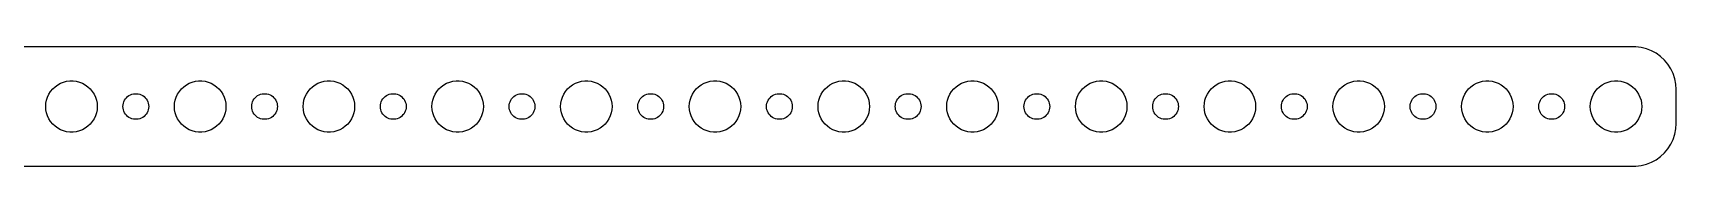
# Model space of a CAD drawing. Header units: metres. Extents: x -187 to 187, y 17 to 31.
# Drawn here: x -4.5 to 187, y 17 to 31 of the extents above; entities that cross this region are included whole.
import ezdxf

# ---------------------------------------------------------------- set-up
doc = ezdxf.new("R2010")
doc.units = ezdxf.units.M

msp = doc.modelspace()

# ---------------------------------------------------------------- linework, layer by layer
for p, q in [((182.314, 30.9901), (-182.314, 30.9901)), ((182.937, 30.9114), (182.314, 30.9901)), ((183.545, 30.7553), (182.937, 30.9114)), ((184.129, 30.5241), (183.545, 30.7553)), ((184.679, 30.2216), (184.129, 30.5241)), ((185.187, 29.8526), (184.679, 30.2216)), ((185.645, 29.4227), (185.187, 29.8526)), ((186.045, 28.9389), (185.645, 29.4227)), ((186.382, 28.4088), (186.045, 28.9389)), ((-1.27733, 26.7145), (-0.92705, 26.8532)), ((-0.92705, 26.8532), (-0.56213, 26.9469)), ((-0.56213, 26.9469), (-0.18837, 26.9941)), ((-0.18837, 26.9941), (0.18837, 26.9941)), ((0.18837, 26.9941), (0.56213, 26.9469)), ((0.56213, 26.9469), (0.92705, 26.8532)), ((0.92705, 26.8532), (1.27733, 26.7145)), ((13.7227, 26.7145), (14.0729, 26.8532)), ((14.0729, 26.8532), (14.4379, 26.9469)), ((14.4379, 26.9469), (14.8116, 26.9941)), ((14.8116, 26.9941), (15.1884, 26.9941)), ((15.1884, 26.9941), (15.5621, 26.9469)), ((15.5621, 26.9469), (15.927, 26.8532)), ((15.927, 26.8532), (16.2773, 26.7145)), ((28.7227, 26.7145), (29.0729, 26.8532)), ((29.0729, 26.8532), (29.4379, 26.9469)), ((29.4379, 26.9469), (29.8116, 26.9941)), ((29.8116, 26.9941), (30.1884, 26.9941)), ((30.1884, 26.9941), (30.5621, 26.9469)), ((30.5621, 26.9469), (30.927, 26.8532)), ((30.927, 26.8532), (31.2773, 26.7145)), ((43.7227, 26.7145), (44.0729, 26.8532)), ((44.0729, 26.8532), (44.4379, 26.9469)), ((44.4379, 26.9469), (44.8116, 26.9941)), ((44.8116, 26.9941), (45.1884, 26.9941)), ((45.1884, 26.9941), (45.5621, 26.9469)), ((45.5621, 26.9469), (45.927, 26.8532)), ((45.927, 26.8532), (46.2773, 26.7145)), ((58.7227, 26.7145), (59.0729, 26.8532)), ((59.0729, 26.8532), (59.4379, 26.9469)), ((59.4379, 26.9469), (59.8116, 26.9941)), ((59.8116, 26.9941), (60.1884, 26.9941)), ((60.1884, 26.9941), (60.5621, 26.9469)), ((60.5621, 26.9469), (60.927, 26.8532)), ((60.927, 26.8532), (61.2773, 26.7145)), ((73.7227, 26.7145), (74.073, 26.8532)), ((74.073, 26.8532), (74.4379, 26.9469)), ((74.4379, 26.9469), (74.8116, 26.9941)), ((74.8116, 26.9941), (75.1884, 26.9941)), ((75.1884, 26.9941), (75.5621, 26.9469)), ((75.5621, 26.9469), (75.927, 26.8532)), ((75.927, 26.8532), (76.2773, 26.7145)), ((88.7227, 26.7145), (89.073, 26.8532)), ((89.073, 26.8532), (89.4379, 26.9469)), ((89.4379, 26.9469), (89.8116, 26.9941)), ((89.8116, 26.9941), (90.1884, 26.9941)), ((90.1884, 26.9941), (90.5621, 26.9469)), ((90.5621, 26.9469), (90.927, 26.8532)), ((90.927, 26.8532), (91.2773, 26.7145)), ((103.723, 26.7145), (104.073, 26.8532)), ((104.073, 26.8532), (104.438, 26.9469)), ((104.438, 26.9469), (104.812, 26.9941)), ((104.812, 26.9941), (105.188, 26.9941)), ((105.188, 26.9941), (105.562, 26.9469)), ((105.562, 26.9469), (105.927, 26.8532)), ((105.927, 26.8532), (106.277, 26.7145)), ((118.723, 26.7145), (119.073, 26.8532)), ((119.073, 26.8532), (119.438, 26.9469)), ((119.438, 26.9469), (119.812, 26.9941)), ((119.812, 26.9941), (120.188, 26.9941)), ((120.188, 26.9941), (120.562, 26.9469)), ((120.562, 26.9469), (120.927, 26.8532)), ((120.927, 26.8532), (121.277, 26.7145)), ((133.723, 26.7145), (134.073, 26.8532)), ((134.073, 26.8532), (134.438, 26.9469)), ((134.438, 26.9469), (134.812, 26.9941)), ((134.812, 26.9941), (135.188, 26.9941)), ((135.188, 26.9941), (135.562, 26.9469)), ((135.562, 26.9469), (135.927, 26.8532)), ((135.927, 26.8532), (136.277, 26.7145)), ((148.723, 26.7145), (149.073, 26.8532)), ((149.073, 26.8532), (149.438, 26.9469)), ((149.438, 26.9469), (149.812, 26.9941)), ((149.812, 26.9941), (150.188, 26.9941)), ((150.188, 26.9941), (150.562, 26.9469)), ((150.562, 26.9469), (150.927, 26.8532)), ((150.927, 26.8532), (151.277, 26.7145)), ((163.723, 26.7145), (164.073, 26.8532)), ((164.073, 26.8532), (164.438, 26.9469)), ((164.438, 26.9469), (164.812, 26.9941)), ((164.812, 26.9941), (165.188, 26.9941)), ((165.188, 26.9941), (165.562, 26.9469)), ((165.562, 26.9469), (165.927, 26.8532)), ((165.927, 26.8532), (166.277, 26.7145)), ((178.723, 26.7145), (179.073, 26.8532)), ((179.073, 26.8532), (179.438, 26.9469)), ((179.438, 26.9469), (179.812, 26.9941)), ((179.812, 26.9941), (180.188, 26.9941)), ((180.188, 26.9941), (180.562, 26.9469)), ((180.562, 26.9469), (180.927, 26.8532)), ((180.927, 26.8532), (181.277, 26.7145)), ((186.649, 27.8406), (186.382, 28.4088)), ((186.843, 27.2434), (186.649, 27.8406)), ((186.961, 26.6267), (186.843, 27.2434)), ((-2.90575, 24.7461), (-2.78932, 25.1044)), ((-2.78932, 25.1044), (-2.62891, 25.4453)), ((-2.62891, 25.4453), (-2.42705, 25.7634)), ((-2.42705, 25.7634), (-2.1869, 26.0536)), ((-2.1869, 26.0536), (-1.91226, 26.3115)), ((-1.91226, 26.3115), (-1.60747, 26.533)), ((-1.60747, 26.533), (-1.27733, 26.7145)), ((1.27733, 26.7145), (1.60747, 26.533)), ((1.60747, 26.533), (1.91226, 26.3115)), ((1.91226, 26.3115), (2.1869, 26.0536)), ((2.1869, 26.0536), (2.42705, 25.7634)), ((2.42705, 25.7634), (2.62891, 25.4453)), ((2.62891, 25.4453), (2.78932, 25.1044)), ((2.78932, 25.1044), (2.90575, 24.7461)), ((6.28647, 24.8817), (6.40654, 25.0268)), ((6.40654, 25.0268), (6.54385, 25.1558)), ((6.54385, 25.1558), (6.69626, 25.2665)), ((6.69626, 25.2665), (6.86133, 25.3572)), ((6.86133, 25.3572), (7.03647, 25.4266)), ((7.03647, 25.4266), (7.21892, 25.4734)), ((7.21892, 25.4734), (7.40581, 25.497)), ((7.40581, 25.497), (7.59418, 25.497)), ((7.59418, 25.497), (7.78107, 25.4734)), ((7.78107, 25.4734), (7.96352, 25.4266)), ((7.96352, 25.4266), (8.13866, 25.3572)), ((8.13866, 25.3572), (8.30373, 25.2665)), ((8.30373, 25.2665), (8.45613, 25.1558)), ((8.45613, 25.1558), (8.59344, 25.0268)), ((8.59344, 25.0268), (8.71352, 24.8817)), ((12.0942, 24.7461), (12.2107, 25.1044)), ((12.2107, 25.1044), (12.3711, 25.4453)), ((12.3711, 25.4453), (12.5729, 25.7634)), ((12.5729, 25.7634), (12.8131, 26.0536)), ((12.8131, 26.0536), (13.0877, 26.3115)), ((13.0877, 26.3115), (13.3925, 26.533)), ((13.3925, 26.533), (13.7227, 26.7145)), ((16.2773, 26.7145), (16.6075, 26.533)), ((16.6075, 26.533), (16.9123, 26.3115)), ((16.9123, 26.3115), (17.1869, 26.0536)), ((17.1869, 26.0536), (17.427, 25.7634)), ((17.427, 25.7634), (17.6289, 25.4453)), ((17.6289, 25.4453), (17.7893, 25.1044)), ((17.7893, 25.1044), (17.9057, 24.7461)), ((21.2865, 24.8817), (21.4065, 25.0268)), ((21.4065, 25.0268), (21.5439, 25.1558)), ((21.5439, 25.1558), (21.6963, 25.2665)), ((21.6963, 25.2665), (21.8613, 25.3572)), ((21.8613, 25.3572), (22.0365, 25.4266)), ((22.0365, 25.4266), (22.2189, 25.4734)), ((22.2189, 25.4734), (22.4058, 25.497)), ((22.4058, 25.497), (22.5942, 25.497)), ((22.5942, 25.497), (22.7811, 25.4734)), ((22.7811, 25.4734), (22.9635, 25.4266)), ((22.9635, 25.4266), (23.1387, 25.3572)), ((23.1387, 25.3572), (23.3037, 25.2665)), ((23.3037, 25.2665), (23.4561, 25.1558)), ((23.4561, 25.1558), (23.5934, 25.0268)), ((23.5934, 25.0268), (23.7135, 24.8817)), ((27.0942, 24.7461), (27.2107, 25.1044)), ((27.2107, 25.1044), (27.3711, 25.4453)), ((27.3711, 25.4453), (27.5729, 25.7634)), ((27.5729, 25.7634), (27.8131, 26.0536)), ((27.8131, 26.0536), (28.0877, 26.3115)), ((28.0877, 26.3115), (28.3925, 26.533)), ((28.3925, 26.533), (28.7227, 26.7145)), ((31.2773, 26.7145), (31.6075, 26.533)), ((31.6075, 26.533), (31.9123, 26.3115)), ((31.9123, 26.3115), (32.1869, 26.0536)), ((32.1869, 26.0536), (32.427, 25.7634)), ((32.427, 25.7634), (32.6289, 25.4453)), ((32.6289, 25.4453), (32.7893, 25.1044)), ((32.7893, 25.1044), (32.9057, 24.7461)), ((36.2865, 24.8817), (36.4065, 25.0268)), ((36.4065, 25.0268), (36.5439, 25.1558)), ((36.5439, 25.1558), (36.6963, 25.2665)), ((36.6963, 25.2665), (36.8613, 25.3572)), ((36.8613, 25.3572), (37.0365, 25.4266)), ((37.0365, 25.4266), (37.2189, 25.4734)), ((37.2189, 25.4734), (37.4058, 25.497)), ((37.4058, 25.497), (37.5942, 25.497)), ((37.5942, 25.497), (37.7811, 25.4734)), ((37.7811, 25.4734), (37.9635, 25.4266)), ((37.9635, 25.4266), (38.1387, 25.3572)), ((38.1387, 25.3572), (38.3037, 25.2665)), ((38.3037, 25.2665), (38.4561, 25.1558)), ((38.4561, 25.1558), (38.5934, 25.0268)), ((38.5934, 25.0268), (38.7135, 24.8817)), ((42.0942, 24.7461), (42.2107, 25.1044)), ((42.2107, 25.1044), (42.3711, 25.4453)), ((42.3711, 25.4453), (42.5729, 25.7634)), ((42.5729, 25.7634), (42.8131, 26.0536)), ((42.8131, 26.0536), (43.0877, 26.3115)), ((43.0877, 26.3115), (43.3925, 26.533)), ((43.3925, 26.533), (43.7227, 26.7145)), ((46.2773, 26.7145), (46.6075, 26.533)), ((46.6075, 26.533), (46.9123, 26.3115)), ((46.9123, 26.3115), (47.1869, 26.0536)), ((47.1869, 26.0536), (47.427, 25.7634)), ((47.427, 25.7634), (47.6289, 25.4453)), ((47.6289, 25.4453), (47.7893, 25.1044)), ((47.7893, 25.1044), (47.9057, 24.7461)), ((51.2865, 24.8817), (51.4065, 25.0268)), ((51.4065, 25.0268), (51.5439, 25.1558)), ((51.5439, 25.1558), (51.6963, 25.2665)), ((51.6963, 25.2665), (51.8613, 25.3572)), ((51.8613, 25.3572), (52.0365, 25.4266)), ((52.0365, 25.4266), (52.2189, 25.4734)), ((52.2189, 25.4734), (52.4058, 25.497)), ((52.4058, 25.497), (52.5942, 25.497)), ((52.5942, 25.497), (52.7811, 25.4734)), ((52.7811, 25.4734), (52.9635, 25.4266)), ((52.9635, 25.4266), (53.1387, 25.3572)), ((53.1387, 25.3572), (53.3037, 25.2665)), ((53.3037, 25.2665), (53.4561, 25.1558)), ((53.4561, 25.1558), (53.5934, 25.0268)), ((53.5934, 25.0268), (53.7135, 24.8817)), ((57.0942, 24.7461), (57.2107, 25.1044)), ((57.2107, 25.1044), (57.3711, 25.4453)), ((57.3711, 25.4453), (57.5729, 25.7634)), ((57.5729, 25.7634), (57.8131, 26.0536)), ((57.8131, 26.0536), (58.0877, 26.3115)), ((58.0877, 26.3115), (58.3925, 26.533)), ((58.3925, 26.533), (58.7227, 26.7145)), ((61.2773, 26.7145), (61.6075, 26.533)), ((61.6075, 26.533), (61.9123, 26.3115)), ((61.9123, 26.3115), (62.1869, 26.0536)), ((62.1869, 26.0536), (62.427, 25.7634)), ((62.427, 25.7634), (62.6289, 25.4453)), ((62.6289, 25.4453), (62.7893, 25.1044)), ((62.7893, 25.1044), (62.9057, 24.7461)), ((66.2865, 24.8817), (66.4065, 25.0268)), ((66.4065, 25.0268), (66.5439, 25.1558)), ((66.5439, 25.1558), (66.6963, 25.2665)), ((66.6963, 25.2665), (66.8613, 25.3572)), ((66.8613, 25.3572), (67.0365, 25.4266)), ((67.0365, 25.4266), (67.2189, 25.4734)), ((67.2189, 25.4734), (67.4058, 25.497)), ((67.4058, 25.497), (67.5942, 25.497)), ((67.5942, 25.497), (67.7811, 25.4734)), ((67.7811, 25.4734), (67.9635, 25.4266)), ((67.9635, 25.4266), (68.1387, 25.3572)), ((68.1387, 25.3572), (68.3037, 25.2665)), ((68.3037, 25.2665), (68.4561, 25.1558)), ((68.4561, 25.1558), (68.5934, 25.0268)), ((68.5934, 25.0268), (68.7135, 24.8817)), ((72.0943, 24.7461), (72.2107, 25.1044)), ((72.2107, 25.1044), (72.3711, 25.4453)), ((72.3711, 25.4453), (72.573, 25.7634)), ((72.573, 25.7634), (72.8131, 26.0536)), ((72.8131, 26.0536), (73.0877, 26.3115)), ((73.0877, 26.3115), (73.3925, 26.533)), ((73.3925, 26.533), (73.7227, 26.7145)), ((76.2773, 26.7145), (76.6075, 26.533)), ((76.6075, 26.533), (76.9123, 26.3115)), ((76.9123, 26.3115), (77.1869, 26.0536)), ((77.1869, 26.0536), (77.427, 25.7634)), ((77.427, 25.7634), (77.6289, 25.4453)), ((77.6289, 25.4453), (77.7893, 25.1044)), ((77.7893, 25.1044), (77.9057, 24.7461)), ((81.2865, 24.8817), (81.4065, 25.0268)), ((81.4065, 25.0268), (81.5439, 25.1558)), ((81.5439, 25.1558), (81.6963, 25.2665)), ((81.6963, 25.2665), (81.8613, 25.3572)), ((81.8613, 25.3572), (82.0365, 25.4266)), ((82.0365, 25.4266), (82.2189, 25.4734)), ((82.2189, 25.4734), (82.4058, 25.497)), ((82.4058, 25.497), (82.5942, 25.497)), ((82.5942, 25.497), (82.7811, 25.4734)), ((82.7811, 25.4734), (82.9635, 25.4266)), ((82.9635, 25.4266), (83.1387, 25.3572)), ((83.1387, 25.3572), (83.3037, 25.2665)), ((83.3037, 25.2665), (83.4561, 25.1558)), ((83.4561, 25.1558), (83.5934, 25.0268)), ((83.5934, 25.0268), (83.7135, 24.8817)), ((87.0943, 24.7461), (87.2107, 25.1044)), ((87.2107, 25.1044), (87.3711, 25.4453)), ((87.3711, 25.4453), (87.573, 25.7634)), ((87.573, 25.7634), (87.8131, 26.0536)), ((87.8131, 26.0536), (88.0877, 26.3115)), ((88.0877, 26.3115), (88.3925, 26.533)), ((88.3925, 26.533), (88.7227, 26.7145)), ((91.2773, 26.7145), (91.6075, 26.533)), ((91.6075, 26.533), (91.9123, 26.3115)), ((91.9123, 26.3115), (92.1869, 26.0536)), ((92.1869, 26.0536), (92.427, 25.7634)), ((92.427, 25.7634), (92.6289, 25.4453)), ((92.6289, 25.4453), (92.7893, 25.1044)), ((92.7893, 25.1044), (92.9057, 24.7461)), ((96.2865, 24.8817), (96.4065, 25.0268)), ((96.4065, 25.0268), (96.5439, 25.1558)), ((96.5439, 25.1558), (96.6963, 25.2665)), ((96.6963, 25.2665), (96.8613, 25.3572)), ((96.8613, 25.3572), (97.0365, 25.4266)), ((97.0365, 25.4266), (97.2189, 25.4734)), ((97.2189, 25.4734), (97.4058, 25.497)), ((97.4058, 25.497), (97.5942, 25.497)), ((97.5942, 25.497), (97.7811, 25.4734)), ((97.7811, 25.4734), (97.9635, 25.4266)), ((97.9635, 25.4266), (98.1387, 25.3572)), ((98.1387, 25.3572), (98.3037, 25.2665)), ((98.3037, 25.2665), (98.4561, 25.1558)), ((98.4561, 25.1558), (98.5934, 25.0268)), ((98.5934, 25.0268), (98.7135, 24.8817)), ((102.094, 24.7461), (102.211, 25.1044)), ((102.211, 25.1044), (102.371, 25.4453)), ((102.371, 25.4453), (102.573, 25.7634)), ((102.573, 25.7634), (102.813, 26.0536)), ((102.813, 26.0536), (103.088, 26.3115)), ((103.088, 26.3115), (103.393, 26.533)), ((103.393, 26.533), (103.723, 26.7145)), ((106.277, 26.7145), (106.607, 26.533)), ((106.607, 26.533), (106.912, 26.3115)), ((106.912, 26.3115), (107.187, 26.0536)), ((107.187, 26.0536), (107.427, 25.7634)), ((107.427, 25.7634), (107.629, 25.4453)), ((107.629, 25.4453), (107.789, 25.1044)), ((107.789, 25.1044), (107.906, 24.7461)), ((111.286, 24.8817), (111.407, 25.0268)), ((111.407, 25.0268), (111.544, 25.1558)), ((111.544, 25.1558), (111.696, 25.2665)), ((111.696, 25.2665), (111.861, 25.3572)), ((111.861, 25.3572), (112.036, 25.4266)), ((112.036, 25.4266), (112.219, 25.4734)), ((112.219, 25.4734), (112.406, 25.497)), ((112.406, 25.497), (112.594, 25.497)), ((112.594, 25.497), (112.781, 25.4734)), ((112.781, 25.4734), (112.964, 25.4266)), ((112.964, 25.4266), (113.139, 25.3572)), ((113.139, 25.3572), (113.304, 25.2665)), ((113.304, 25.2665), (113.456, 25.1558)), ((113.456, 25.1558), (113.593, 25.0268)), ((113.593, 25.0268), (113.714, 24.8817)), ((117.094, 24.7461), (117.211, 25.1044)), ((117.211, 25.1044), (117.371, 25.4453)), ((117.371, 25.4453), (117.573, 25.7634)), ((117.573, 25.7634), (117.813, 26.0536)), ((117.813, 26.0536), (118.088, 26.3115)), ((118.088, 26.3115), (118.393, 26.533)), ((118.393, 26.533), (118.723, 26.7145)), ((121.277, 26.7145), (121.607, 26.533)), ((121.607, 26.533), (121.912, 26.3115)), ((121.912, 26.3115), (122.187, 26.0536)), ((122.187, 26.0536), (122.427, 25.7634)), ((122.427, 25.7634), (122.629, 25.4453)), ((122.629, 25.4453), (122.789, 25.1044)), ((122.789, 25.1044), (122.906, 24.7461)), ((126.286, 24.8817), (126.407, 25.0268)), ((126.407, 25.0268), (126.544, 25.1558)), ((126.544, 25.1558), (126.696, 25.2665)), ((126.696, 25.2665), (126.861, 25.3572)), ((126.861, 25.3572), (127.036, 25.4266)), ((127.036, 25.4266), (127.219, 25.4734)), ((127.219, 25.4734), (127.406, 25.497)), ((127.406, 25.497), (127.594, 25.497)), ((127.594, 25.497), (127.781, 25.4734)), ((127.781, 25.4734), (127.964, 25.4266)), ((127.964, 25.4266), (128.139, 25.3572)), ((128.139, 25.3572), (128.304, 25.2665)), ((128.304, 25.2665), (128.456, 25.1558)), ((128.456, 25.1558), (128.593, 25.0268)), ((128.593, 25.0268), (128.714, 24.8817)), ((132.094, 24.7461), (132.211, 25.1044)), ((132.211, 25.1044), (132.371, 25.4453)), ((132.371, 25.4453), (132.573, 25.7634)), ((132.573, 25.7634), (132.813, 26.0536)), ((132.813, 26.0536), (133.088, 26.3115)), ((133.088, 26.3115), (133.393, 26.533)), ((133.393, 26.533), (133.723, 26.7145)), ((136.277, 26.7145), (136.607, 26.533)), ((136.607, 26.533), (136.912, 26.3115)), ((136.912, 26.3115), (137.187, 26.0536)), ((137.187, 26.0536), (137.427, 25.7634)), ((137.427, 25.7634), (137.629, 25.4453)), ((137.629, 25.4453), (137.789, 25.1044)), ((137.789, 25.1044), (137.906, 24.7461)), ((141.286, 24.8817), (141.407, 25.0268)), ((141.407, 25.0268), (141.544, 25.1558)), ((141.544, 25.1558), (141.696, 25.2665)), ((141.696, 25.2665), (141.861, 25.3572)), ((141.861, 25.3572), (142.036, 25.4266)), ((142.036, 25.4266), (142.219, 25.4734)), ((142.219, 25.4734), (142.406, 25.497)), ((142.406, 25.497), (142.594, 25.497)), ((142.594, 25.497), (142.781, 25.4734)), ((142.781, 25.4734), (142.964, 25.4266)), ((142.964, 25.4266), (143.139, 25.3572)), ((143.139, 25.3572), (143.304, 25.2665)), ((143.304, 25.2665), (143.456, 25.1558)), ((143.456, 25.1558), (143.593, 25.0268)), ((143.593, 25.0268), (143.714, 24.8817)), ((147.094, 24.7461), (147.211, 25.1044)), ((147.211, 25.1044), (147.371, 25.4453)), ((147.371, 25.4453), (147.573, 25.7634)), ((147.573, 25.7634), (147.813, 26.0536)), ((147.813, 26.0536), (148.088, 26.3115)), ((148.088, 26.3115), (148.393, 26.533)), ((148.393, 26.533), (148.723, 26.7145)), ((151.277, 26.7145), (151.607, 26.533)), ((151.607, 26.533), (151.912, 26.3115)), ((151.912, 26.3115), (152.187, 26.0536)), ((152.187, 26.0536), (152.427, 25.7634)), ((152.427, 25.7634), (152.629, 25.4453)), ((152.629, 25.4453), (152.789, 25.1044)), ((152.789, 25.1044), (152.906, 24.7461)), ((156.286, 24.8817), (156.407, 25.0268)), ((156.407, 25.0268), (156.544, 25.1558)), ((156.544, 25.1558), (156.696, 25.2665)), ((156.696, 25.2665), (156.861, 25.3572)), ((156.861, 25.3572), (157.036, 25.4266)), ((157.036, 25.4266), (157.219, 25.4734)), ((157.219, 25.4734), (157.406, 25.497)), ((157.406, 25.497), (157.594, 25.497)), ((157.594, 25.497), (157.781, 25.4734)), ((157.781, 25.4734), (157.964, 25.4266)), ((157.964, 25.4266), (158.139, 25.3572)), ((158.139, 25.3572), (158.304, 25.2665)), ((158.304, 25.2665), (158.456, 25.1558)), ((158.456, 25.1558), (158.593, 25.0268)), ((158.593, 25.0268), (158.714, 24.8817)), ((162.094, 24.7461), (162.211, 25.1044)), ((162.211, 25.1044), (162.371, 25.4453)), ((162.371, 25.4453), (162.573, 25.7634)), ((162.573, 25.7634), (162.813, 26.0536)), ((162.813, 26.0536), (163.088, 26.3115)), ((163.088, 26.3115), (163.393, 26.533)), ((163.393, 26.533), (163.723, 26.7145)), ((166.277, 26.7145), (166.607, 26.533)), ((166.607, 26.533), (166.912, 26.3115)), ((166.912, 26.3115), (167.187, 26.0536)), ((167.187, 26.0536), (167.427, 25.7634)), ((167.427, 25.7634), (167.629, 25.4453)), ((167.629, 25.4453), (167.789, 25.1044)), ((167.789, 25.1044), (167.906, 24.7461)), ((171.286, 24.8817), (171.407, 25.0268)), ((171.407, 25.0268), (171.544, 25.1558)), ((171.544, 25.1558), (171.696, 25.2665)), ((171.696, 25.2665), (171.861, 25.3572)), ((171.861, 25.3572), (172.036, 25.4266)), ((172.036, 25.4266), (172.219, 25.4734)), ((172.219, 25.4734), (172.406, 25.497)), ((172.406, 25.497), (172.594, 25.497)), ((172.594, 25.497), (172.781, 25.4734)), ((172.781, 25.4734), (172.964, 25.4266)), ((172.964, 25.4266), (173.139, 25.3572)), ((173.139, 25.3572), (173.304, 25.2665)), ((173.304, 25.2665), (173.456, 25.1558)), ((173.456, 25.1558), (173.593, 25.0268)), ((173.593, 25.0268), (173.714, 24.8817)), ((177.094, 24.7461), (177.211, 25.1044)), ((177.211, 25.1044), (177.371, 25.4453)), ((177.371, 25.4453), (177.573, 25.7634)), ((177.573, 25.7634), (177.813, 26.0536)), ((177.813, 26.0536), (178.088, 26.3115)), ((178.088, 26.3115), (178.393, 26.533)), ((178.393, 26.533), (178.723, 26.7145)), ((181.277, 26.7145), (181.607, 26.533)), ((181.607, 26.533), (181.912, 26.3115)), ((181.912, 26.3115), (182.187, 26.0536)), ((182.187, 26.0536), (182.427, 25.7634)), ((182.427, 25.7634), (182.629, 25.4453)), ((182.629, 25.4453), (182.789, 25.1044)), ((182.789, 25.1044), (182.906, 24.7461)), ((187, 26), (186.961, 26.6267)), ((187, 22), (187, 26)), ((-3, 24), (-2.97633, 24.376)), ((-2.97633, 23.624), (-3, 24)), ((-2.97633, 24.376), (-2.90575, 24.7461)), ((-2.90575, 23.2539), (-2.97633, 23.624)), ((-2.78932, 22.8956), (-2.90575, 23.2539)), ((2.90575, 23.2539), (2.78932, 22.8956)), ((2.90575, 24.7461), (2.97633, 24.376)), ((2.97633, 23.624), (2.90575, 23.2539)), ((2.97633, 24.376), (3, 24)), ((3, 24), (2.97633, 23.624)), ((6, 24), (6.01183, 24.188)), ((6.01183, 23.812), (6, 24)), ((6.01183, 24.188), (6.04712, 24.373)), ((6.04712, 23.627), (6.01183, 23.812)), ((6.04712, 24.373), (6.10533, 24.5522)), ((6.10533, 23.4478), (6.04712, 23.627)), ((6.10533, 24.5522), (6.18553, 24.7226)), ((6.18553, 23.2774), (6.10533, 23.4478)), ((6.18553, 24.7226), (6.28647, 24.8817)), ((6.28647, 23.1183), (6.18553, 23.2774)), ((6.40654, 22.9732), (6.28647, 23.1183)), ((8.71352, 23.1183), (8.59344, 22.9732)), ((8.71352, 24.8817), (8.81445, 24.7226)), ((8.81445, 23.2774), (8.71352, 23.1183)), ((8.81445, 24.7226), (8.89465, 24.5522)), ((8.89465, 23.4478), (8.81445, 23.2774)), ((8.89465, 24.5522), (8.95287, 24.373)), ((8.95287, 23.627), (8.89465, 23.4478)), ((8.95287, 24.373), (8.98816, 24.188)), ((8.98816, 23.812), (8.95287, 23.627)), ((8.98816, 24.188), (9, 24)), ((9, 24), (8.98816, 23.812)), ((12, 24), (12.0237, 24.376)), ((12.0237, 23.624), (12, 24)), ((12.0237, 24.376), (12.0942, 24.7461)), ((12.0942, 23.2539), (12.0237, 23.624)), ((12.2107, 22.8956), (12.0942, 23.2539)), ((17.9057, 23.2539), (17.7893, 22.8956)), ((17.9057, 24.7461), (17.9763, 24.376)), ((17.9763, 23.624), (17.9057, 23.2539)), ((17.9763, 24.376), (18, 24)), ((18, 24), (17.9763, 23.624)), ((21, 24), (21.0118, 24.188)), ((21.0118, 23.812), (21, 24)), ((21.0118, 24.188), (21.0471, 24.373)), ((21.0471, 23.627), (21.0118, 23.812)), ((21.0471, 24.373), (21.1053, 24.5522)), ((21.1053, 23.4478), (21.0471, 23.627)), ((21.1053, 24.5522), (21.1855, 24.7226)), ((21.1855, 23.2774), (21.1053, 23.4478)), ((21.1855, 24.7226), (21.2865, 24.8817)), ((21.2865, 23.1183), (21.1855, 23.2774)), ((21.4065, 22.9732), (21.2865, 23.1183)), ((23.7135, 23.1183), (23.5934, 22.9732)), ((23.7135, 24.8817), (23.8145, 24.7226)), ((23.8145, 23.2774), (23.7135, 23.1183)), ((23.8145, 24.7226), (23.8947, 24.5522)), ((23.8947, 23.4478), (23.8145, 23.2774)), ((23.8947, 24.5522), (23.9529, 24.373)), ((23.9529, 23.627), (23.8947, 23.4478)), ((23.9529, 24.373), (23.9882, 24.188)), ((23.9882, 23.812), (23.9529, 23.627)), ((23.9882, 24.188), (24, 24)), ((24, 24), (23.9882, 23.812)), ((27, 24), (27.0237, 24.376)), ((27.0237, 23.624), (27, 24)), ((27.0237, 24.376), (27.0942, 24.7461)), ((27.0942, 23.2539), (27.0237, 23.624)), ((27.2107, 22.8956), (27.0942, 23.2539)), ((32.9057, 23.2539), (32.7893, 22.8956)), ((32.9057, 24.7461), (32.9763, 24.376)), ((32.9763, 23.624), (32.9057, 23.2539)), ((32.9763, 24.376), (33, 24)), ((33, 24), (32.9763, 23.624)), ((36, 24), (36.0118, 24.188)), ((36.0118, 23.812), (36, 24)), ((36.0118, 24.188), (36.0471, 24.373)), ((36.0471, 23.627), (36.0118, 23.812)), ((36.0471, 24.373), (36.1053, 24.5522)), ((36.1053, 23.4478), (36.0471, 23.627)), ((36.1053, 24.5522), (36.1855, 24.7226)), ((36.1855, 23.2774), (36.1053, 23.4478)), ((36.1855, 24.7226), (36.2865, 24.8817)), ((36.2865, 23.1183), (36.1855, 23.2774)), ((36.4065, 22.9732), (36.2865, 23.1183)), ((38.7135, 23.1183), (38.5934, 22.9732)), ((38.7135, 24.8817), (38.8145, 24.7226)), ((38.8145, 23.2774), (38.7135, 23.1183)), ((38.8145, 24.7226), (38.8947, 24.5522)), ((38.8947, 23.4478), (38.8145, 23.2774)), ((38.8947, 24.5522), (38.9529, 24.373)), ((38.9529, 23.627), (38.8947, 23.4478)), ((38.9529, 24.373), (38.9882, 24.188)), ((38.9882, 23.812), (38.9529, 23.627)), ((38.9882, 24.188), (39, 24)), ((39, 24), (38.9882, 23.812)), ((42, 24), (42.0237, 24.376)), ((42.0237, 23.624), (42, 24)), ((42.0237, 24.376), (42.0942, 24.7461)), ((42.0942, 23.2539), (42.0237, 23.624)), ((42.2107, 22.8956), (42.0942, 23.2539)), ((47.9057, 23.2539), (47.7893, 22.8956)), ((47.9057, 24.7461), (47.9763, 24.376)), ((47.9763, 23.624), (47.9057, 23.2539)), ((47.9763, 24.376), (48, 24)), ((48, 24), (47.9763, 23.624)), ((51, 24), (51.0118, 24.188)), ((51.0118, 23.812), (51, 24)), ((51.0118, 24.188), (51.0471, 24.373)), ((51.0471, 23.627), (51.0118, 23.812)), ((51.0471, 24.373), (51.1053, 24.5522)), ((51.1053, 23.4478), (51.0471, 23.627)), ((51.1053, 24.5522), (51.1855, 24.7226)), ((51.1855, 23.2774), (51.1053, 23.4478)), ((51.1855, 24.7226), (51.2865, 24.8817)), ((51.2865, 23.1183), (51.1855, 23.2774)), ((51.4065, 22.9732), (51.2865, 23.1183)), ((53.7135, 23.1183), (53.5934, 22.9732)), ((53.7135, 24.8817), (53.8145, 24.7226)), ((53.8145, 23.2774), (53.7135, 23.1183)), ((53.8145, 24.7226), (53.8947, 24.5522)), ((53.8947, 23.4478), (53.8145, 23.2774)), ((53.8947, 24.5522), (53.9529, 24.373)), ((53.9529, 23.627), (53.8947, 23.4478)), ((53.9529, 24.373), (53.9882, 24.188)), ((53.9882, 23.812), (53.9529, 23.627)), ((53.9882, 24.188), (54, 24)), ((54, 24), (53.9882, 23.812)), ((57, 24), (57.0237, 24.376)), ((57.0237, 23.624), (57, 24)), ((57.0237, 24.376), (57.0942, 24.7461)), ((57.0942, 23.2539), (57.0237, 23.624)), ((57.2107, 22.8956), (57.0942, 23.2539)), ((62.9057, 23.2539), (62.7893, 22.8956)), ((62.9057, 24.7461), (62.9763, 24.376)), ((62.9763, 23.624), (62.9057, 23.2539)), ((62.9763, 24.376), (63, 24)), ((63, 24), (62.9763, 23.624)), ((66, 24), (66.0118, 24.188)), ((66.0118, 23.812), (66, 24)), ((66.0118, 24.188), (66.0471, 24.373)), ((66.0471, 23.627), (66.0118, 23.812)), ((66.0471, 24.373), (66.1053, 24.5522)), ((66.1053, 23.4478), (66.0471, 23.627)), ((66.1053, 24.5522), (66.1855, 24.7226)), ((66.1855, 23.2774), (66.1053, 23.4478)), ((66.1855, 24.7226), (66.2865, 24.8817)), ((66.2865, 23.1183), (66.1855, 23.2774)), ((66.4065, 22.9732), (66.2865, 23.1183)), ((68.7135, 23.1183), (68.5934, 22.9732)), ((68.7135, 24.8817), (68.8145, 24.7226)), ((68.8145, 23.2774), (68.7135, 23.1183)), ((68.8145, 24.7226), (68.8947, 24.5522)), ((68.8947, 23.4478), (68.8145, 23.2774)), ((68.8947, 24.5522), (68.9529, 24.373)), ((68.9529, 23.627), (68.8947, 23.4478)), ((68.9529, 24.373), (68.9882, 24.188)), ((68.9882, 23.812), (68.9529, 23.627)), ((68.9882, 24.188), (69, 24)), ((69, 24), (68.9882, 23.812)), ((72, 24), (72.0237, 24.376)), ((72.0237, 23.624), (72, 24)), ((72.0237, 24.376), (72.0943, 24.7461)), ((72.0943, 23.2539), (72.0237, 23.624)), ((72.2107, 22.8956), (72.0943, 23.2539)), ((77.9057, 23.2539), (77.7893, 22.8956)), ((77.9057, 24.7461), (77.9763, 24.376)), ((77.9763, 23.624), (77.9057, 23.2539)), ((77.9763, 24.376), (78, 24)), ((78, 24), (77.9763, 23.624)), ((81, 24), (81.0118, 24.188)), ((81.0118, 23.812), (81, 24)), ((81.0118, 24.188), (81.0471, 24.373)), ((81.0471, 23.627), (81.0118, 23.812)), ((81.0471, 24.373), (81.1053, 24.5522)), ((81.1053, 23.4478), (81.0471, 23.627)), ((81.1053, 24.5522), (81.1855, 24.7226)), ((81.1855, 23.2774), (81.1053, 23.4478)), ((81.1855, 24.7226), (81.2865, 24.8817)), ((81.2865, 23.1183), (81.1855, 23.2774)), ((81.4065, 22.9732), (81.2865, 23.1183)), ((83.7135, 23.1183), (83.5934, 22.9732)), ((83.7135, 24.8817), (83.8145, 24.7226)), ((83.8145, 23.2774), (83.7135, 23.1183)), ((83.8145, 24.7226), (83.8947, 24.5522)), ((83.8947, 23.4478), (83.8145, 23.2774)), ((83.8947, 24.5522), (83.9529, 24.373)), ((83.9529, 23.627), (83.8947, 23.4478)), ((83.9529, 24.373), (83.9882, 24.188)), ((83.9882, 23.812), (83.9529, 23.627)), ((83.9882, 24.188), (84, 24)), ((84, 24), (83.9882, 23.812)), ((87, 24), (87.0237, 24.376)), ((87.0237, 23.624), (87, 24)), ((87.0237, 24.376), (87.0943, 24.7461)), ((87.0943, 23.2539), (87.0237, 23.624)), ((87.2107, 22.8956), (87.0943, 23.2539)), ((92.9057, 23.2539), (92.7893, 22.8956)), ((92.9057, 24.7461), (92.9763, 24.376)), ((92.9763, 23.624), (92.9057, 23.2539)), ((92.9763, 24.376), (93, 24)), ((93, 24), (92.9763, 23.624)), ((96, 24), (96.0118, 24.188)), ((96.0118, 23.812), (96, 24)), ((96.0118, 24.188), (96.0471, 24.373)), ((96.0471, 23.627), (96.0118, 23.812)), ((96.0471, 24.373), (96.1053, 24.5522)), ((96.1053, 23.4478), (96.0471, 23.627)), ((96.1053, 24.5522), (96.1855, 24.7226)), ((96.1855, 23.2774), (96.1053, 23.4478)), ((96.1855, 24.7226), (96.2865, 24.8817)), ((96.2865, 23.1183), (96.1855, 23.2774)), ((96.4065, 22.9732), (96.2865, 23.1183)), ((98.7135, 23.1183), (98.5934, 22.9732)), ((98.7135, 24.8817), (98.8145, 24.7226)), ((98.8145, 23.2774), (98.7135, 23.1183)), ((98.8145, 24.7226), (98.8947, 24.5522)), ((98.8947, 23.4478), (98.8145, 23.2774)), ((98.8947, 24.5522), (98.9529, 24.373)), ((98.9529, 23.627), (98.8947, 23.4478)), ((98.9529, 24.373), (98.9882, 24.188)), ((98.9882, 23.812), (98.9529, 23.627)), ((98.9882, 24.188), (99, 24)), ((99, 24), (98.9882, 23.812)), ((102, 24), (102.024, 24.376)), ((102.024, 23.624), (102, 24)), ((102.024, 24.376), (102.094, 24.7461)), ((102.094, 23.2539), (102.024, 23.624)), ((102.211, 22.8956), (102.094, 23.2539)), ((107.906, 23.2539), (107.789, 22.8956)), ((107.906, 24.7461), (107.976, 24.376)), ((107.976, 23.624), (107.906, 23.2539)), ((107.976, 24.376), (108, 24)), ((108, 24), (107.976, 23.624)), ((111, 24), (111.012, 24.188)), ((111.012, 23.812), (111, 24)), ((111.012, 24.188), (111.047, 24.373)), ((111.047, 23.627), (111.012, 23.812)), ((111.047, 24.373), (111.105, 24.5522)), ((111.105, 23.4478), (111.047, 23.627)), ((111.105, 24.5522), (111.186, 24.7226)), ((111.186, 23.2774), (111.105, 23.4478)), ((111.186, 24.7226), (111.286, 24.8817)), ((111.286, 23.1183), (111.186, 23.2774)), ((111.407, 22.9732), (111.286, 23.1183)), ((113.714, 23.1183), (113.593, 22.9732)), ((113.714, 24.8817), (113.814, 24.7226)), ((113.814, 23.2774), (113.714, 23.1183)), ((113.814, 24.7226), (113.895, 24.5522)), ((113.895, 23.4478), (113.814, 23.2774)), ((113.895, 24.5522), (113.953, 24.373)), ((113.953, 23.627), (113.895, 23.4478)), ((113.953, 24.373), (113.988, 24.188)), ((113.988, 23.812), (113.953, 23.627)), ((113.988, 24.188), (114, 24)), ((114, 24), (113.988, 23.812)), ((117, 24), (117.024, 24.376)), ((117.024, 23.624), (117, 24)), ((117.024, 24.376), (117.094, 24.7461)), ((117.094, 23.2539), (117.024, 23.624)), ((117.211, 22.8956), (117.094, 23.2539)), ((122.906, 23.2539), (122.789, 22.8956)), ((122.906, 24.7461), (122.976, 24.376)), ((122.976, 23.624), (122.906, 23.2539)), ((122.976, 24.376), (123, 24)), ((123, 24), (122.976, 23.624)), ((126, 24), (126.012, 24.188)), ((126.012, 23.812), (126, 24)), ((126.012, 24.188), (126.047, 24.373)), ((126.047, 23.627), (126.012, 23.812)), ((126.047, 24.373), (126.105, 24.5522)), ((126.105, 23.4478), (126.047, 23.627)), ((126.105, 24.5522), (126.186, 24.7226)), ((126.186, 23.2774), (126.105, 23.4478)), ((126.186, 24.7226), (126.286, 24.8817)), ((126.286, 23.1183), (126.186, 23.2774)), ((126.407, 22.9732), (126.286, 23.1183)), ((128.714, 23.1183), (128.593, 22.9732)), ((128.714, 24.8817), (128.814, 24.7226)), ((128.814, 23.2774), (128.714, 23.1183)), ((128.814, 24.7226), (128.895, 24.5522)), ((128.895, 23.4478), (128.814, 23.2774)), ((128.895, 24.5522), (128.953, 24.373)), ((128.953, 23.627), (128.895, 23.4478)), ((128.953, 24.373), (128.988, 24.188)), ((128.988, 23.812), (128.953, 23.627)), ((128.988, 24.188), (129, 24)), ((129, 24), (128.988, 23.812)), ((132, 24), (132.024, 24.376)), ((132.024, 23.624), (132, 24)), ((132.024, 24.376), (132.094, 24.7461)), ((132.094, 23.2539), (132.024, 23.624)), ((132.211, 22.8956), (132.094, 23.2539)), ((137.906, 23.2539), (137.789, 22.8956)), ((137.906, 24.7461), (137.976, 24.376)), ((137.976, 23.624), (137.906, 23.2539)), ((137.976, 24.376), (138, 24)), ((138, 24), (137.976, 23.624)), ((141, 24), (141.012, 24.188)), ((141.012, 23.812), (141, 24)), ((141.012, 24.188), (141.047, 24.373)), ((141.047, 23.627), (141.012, 23.812)), ((141.047, 24.373), (141.105, 24.5522)), ((141.105, 23.4478), (141.047, 23.627)), ((141.105, 24.5522), (141.186, 24.7226)), ((141.186, 23.2774), (141.105, 23.4478)), ((141.186, 24.7226), (141.286, 24.8817)), ((141.286, 23.1183), (141.186, 23.2774)), ((141.407, 22.9732), (141.286, 23.1183)), ((143.714, 23.1183), (143.593, 22.9732)), ((143.714, 24.8817), (143.814, 24.7226)), ((143.814, 23.2774), (143.714, 23.1183)), ((143.814, 24.7226), (143.895, 24.5522)), ((143.895, 23.4478), (143.814, 23.2774)), ((143.895, 24.5522), (143.953, 24.373)), ((143.953, 23.627), (143.895, 23.4478)), ((143.953, 24.373), (143.988, 24.188)), ((143.988, 23.812), (143.953, 23.627)), ((143.988, 24.188), (144, 24)), ((144, 24), (143.988, 23.812)), ((147, 24), (147.024, 24.376)), ((147.024, 23.624), (147, 24)), ((147.024, 24.376), (147.094, 24.7461)), ((147.094, 23.2539), (147.024, 23.624)), ((147.211, 22.8956), (147.094, 23.2539)), ((152.906, 23.2539), (152.789, 22.8956)), ((152.906, 24.7461), (152.976, 24.376)), ((152.976, 23.624), (152.906, 23.2539)), ((152.976, 24.376), (153, 24)), ((153, 24), (152.976, 23.624)), ((156, 24), (156.012, 24.188)), ((156.012, 23.812), (156, 24)), ((156.012, 24.188), (156.047, 24.373)), ((156.047, 23.627), (156.012, 23.812)), ((156.047, 24.373), (156.105, 24.5522)), ((156.105, 23.4478), (156.047, 23.627)), ((156.105, 24.5522), (156.186, 24.7226)), ((156.186, 23.2774), (156.105, 23.4478)), ((156.186, 24.7226), (156.286, 24.8817)), ((156.286, 23.1183), (156.186, 23.2774)), ((156.407, 22.9732), (156.286, 23.1183)), ((158.714, 23.1183), (158.593, 22.9732)), ((158.714, 24.8817), (158.814, 24.7226)), ((158.814, 23.2774), (158.714, 23.1183)), ((158.814, 24.7226), (158.895, 24.5522)), ((158.895, 23.4478), (158.814, 23.2774)), ((158.895, 24.5522), (158.953, 24.373)), ((158.953, 23.627), (158.895, 23.4478)), ((158.953, 24.373), (158.988, 24.188)), ((158.988, 23.812), (158.953, 23.627)), ((158.988, 24.188), (159, 24)), ((159, 24), (158.988, 23.812)), ((162, 24), (162.024, 24.376)), ((162.024, 23.624), (162, 24)), ((162.024, 24.376), (162.094, 24.7461)), ((162.094, 23.2539), (162.024, 23.624)), ((162.211, 22.8956), (162.094, 23.2539)), ((167.906, 23.2539), (167.789, 22.8956)), ((167.906, 24.7461), (167.976, 24.376)), ((167.976, 23.624), (167.906, 23.2539)), ((167.976, 24.376), (168, 24)), ((168, 24), (167.976, 23.624)), ((171, 24), (171.012, 24.188)), ((171.012, 23.812), (171, 24)), ((171.012, 24.188), (171.047, 24.373)), ((171.047, 23.627), (171.012, 23.812)), ((171.047, 24.373), (171.105, 24.5522)), ((171.105, 23.4478), (171.047, 23.627)), ((171.105, 24.5522), (171.186, 24.7226)), ((171.186, 23.2774), (171.105, 23.4478)), ((171.186, 24.7226), (171.286, 24.8817)), ((171.286, 23.1183), (171.186, 23.2774)), ((171.407, 22.9732), (171.286, 23.1183)), ((173.714, 23.1183), (173.593, 22.9732)), ((173.714, 24.8817), (173.814, 24.7226)), ((173.814, 23.2774), (173.714, 23.1183)), ((173.814, 24.7226), (173.895, 24.5522)), ((173.895, 23.4478), (173.814, 23.2774)), ((173.895, 24.5522), (173.953, 24.373)), ((173.953, 23.627), (173.895, 23.4478)), ((173.953, 24.373), (173.988, 24.188)), ((173.988, 23.812), (173.953, 23.627)), ((173.988, 24.188), (174, 24)), ((174, 24), (173.988, 23.812)), ((177, 24), (177.024, 24.376)), ((177.024, 23.624), (177, 24)), ((177.024, 24.376), (177.094, 24.7461)), ((177.094, 23.2539), (177.024, 23.624)), ((177.211, 22.8956), (177.094, 23.2539)), ((182.906, 23.2539), (182.789, 22.8956)), ((182.906, 24.7461), (182.976, 24.376)), ((182.976, 23.624), (182.906, 23.2539)), ((182.976, 24.376), (183, 24)), ((183, 24), (182.976, 23.624)), ((-2.62891, 22.5547), (-2.78932, 22.8956)), ((-2.42705, 22.2366), (-2.62891, 22.5547)), ((-2.1869, 21.9464), (-2.42705, 22.2366)), ((-1.91226, 21.6885), (-2.1869, 21.9464)), ((-1.60747, 21.467), (-1.91226, 21.6885)), ((-1.27733, 21.2855), (-1.60747, 21.467)), ((-0.92705, 21.1468), (-1.27733, 21.2855)), ((-0.56213, 21.0531), (-0.92705, 21.1468)), ((0.92705, 21.1468), (0.56213, 21.0531)), ((1.27733, 21.2855), (0.92705, 21.1468)), ((1.60747, 21.467), (1.27733, 21.2855)), ((1.91226, 21.6885), (1.60747, 21.467)), ((2.1869, 21.9464), (1.91226, 21.6885)), ((2.42705, 22.2366), (2.1869, 21.9464)), ((2.62891, 22.5547), (2.42705, 22.2366)), ((2.78932, 22.8956), (2.62891, 22.5547)), ((6.54385, 22.8442), (6.40654, 22.9732)), ((6.69626, 22.7335), (6.54385, 22.8442)), ((6.86133, 22.6428), (6.69626, 22.7335)), ((7.03647, 22.5734), (6.86133, 22.6428)), ((7.21892, 22.5266), (7.03647, 22.5734)), ((7.40581, 22.503), (7.21892, 22.5266)), ((7.59418, 22.503), (7.40581, 22.503)), ((7.78107, 22.5266), (7.59418, 22.503)), ((7.96352, 22.5734), (7.78107, 22.5266)), ((8.13866, 22.6428), (7.96352, 22.5734)), ((8.30373, 22.7335), (8.13866, 22.6428)), ((8.45613, 22.8442), (8.30373, 22.7335)), ((8.59344, 22.9732), (8.45613, 22.8442)), ((12.3711, 22.5547), (12.2107, 22.8956)), ((12.5729, 22.2366), (12.3711, 22.5547)), ((12.8131, 21.9464), (12.5729, 22.2366)), ((13.0877, 21.6885), (12.8131, 21.9464)), ((13.3925, 21.467), (13.0877, 21.6885)), ((13.7227, 21.2855), (13.3925, 21.467)), ((14.0729, 21.1468), (13.7227, 21.2855)), ((14.4379, 21.0531), (14.0729, 21.1468)), ((15.927, 21.1468), (15.5621, 21.0531)), ((16.2773, 21.2855), (15.927, 21.1468)), ((16.6075, 21.467), (16.2773, 21.2855)), ((16.9123, 21.6885), (16.6075, 21.467)), ((17.1869, 21.9464), (16.9123, 21.6885)), ((17.427, 22.2366), (17.1869, 21.9464)), ((17.6289, 22.5547), (17.427, 22.2366)), ((17.7893, 22.8956), (17.6289, 22.5547)), ((21.5439, 22.8442), (21.4065, 22.9732)), ((21.6963, 22.7335), (21.5439, 22.8442)), ((21.8613, 22.6428), (21.6963, 22.7335)), ((22.0365, 22.5734), (21.8613, 22.6428)), ((22.2189, 22.5266), (22.0365, 22.5734)), ((22.4058, 22.503), (22.2189, 22.5266)), ((22.5942, 22.503), (22.4058, 22.503)), ((22.7811, 22.5266), (22.5942, 22.503)), ((22.9635, 22.5734), (22.7811, 22.5266)), ((23.1387, 22.6428), (22.9635, 22.5734)), ((23.3037, 22.7335), (23.1387, 22.6428)), ((23.4561, 22.8442), (23.3037, 22.7335)), ((23.5934, 22.9732), (23.4561, 22.8442)), ((27.3711, 22.5547), (27.2107, 22.8956)), ((27.5729, 22.2366), (27.3711, 22.5547)), ((27.8131, 21.9464), (27.5729, 22.2366)), ((28.0877, 21.6885), (27.8131, 21.9464)), ((28.3925, 21.467), (28.0877, 21.6885)), ((28.7227, 21.2855), (28.3925, 21.467)), ((29.0729, 21.1468), (28.7227, 21.2855)), ((29.4379, 21.0531), (29.0729, 21.1468)), ((30.927, 21.1468), (30.5621, 21.0531)), ((31.2773, 21.2855), (30.927, 21.1468)), ((31.6075, 21.467), (31.2773, 21.2855)), ((31.9123, 21.6885), (31.6075, 21.467)), ((32.1869, 21.9464), (31.9123, 21.6885)), ((32.427, 22.2366), (32.1869, 21.9464)), ((32.6289, 22.5547), (32.427, 22.2366)), ((32.7893, 22.8956), (32.6289, 22.5547)), ((36.5439, 22.8442), (36.4065, 22.9732)), ((36.6963, 22.7335), (36.5439, 22.8442)), ((36.8613, 22.6428), (36.6963, 22.7335)), ((37.0365, 22.5734), (36.8613, 22.6428)), ((37.2189, 22.5266), (37.0365, 22.5734)), ((37.4058, 22.503), (37.2189, 22.5266)), ((37.5942, 22.503), (37.4058, 22.503)), ((37.7811, 22.5266), (37.5942, 22.503)), ((37.9635, 22.5734), (37.7811, 22.5266)), ((38.1387, 22.6428), (37.9635, 22.5734)), ((38.3037, 22.7335), (38.1387, 22.6428)), ((38.4561, 22.8442), (38.3037, 22.7335)), ((38.5934, 22.9732), (38.4561, 22.8442)), ((42.3711, 22.5547), (42.2107, 22.8956)), ((42.5729, 22.2366), (42.3711, 22.5547)), ((42.8131, 21.9464), (42.5729, 22.2366)), ((43.0877, 21.6885), (42.8131, 21.9464)), ((43.3925, 21.467), (43.0877, 21.6885)), ((43.7227, 21.2855), (43.3925, 21.467)), ((44.0729, 21.1468), (43.7227, 21.2855)), ((44.4379, 21.0531), (44.0729, 21.1468)), ((45.927, 21.1468), (45.5621, 21.0531)), ((46.2773, 21.2855), (45.927, 21.1468)), ((46.6075, 21.467), (46.2773, 21.2855)), ((46.9123, 21.6885), (46.6075, 21.467)), ((47.1869, 21.9464), (46.9123, 21.6885)), ((47.427, 22.2366), (47.1869, 21.9464)), ((47.6289, 22.5547), (47.427, 22.2366)), ((47.7893, 22.8956), (47.6289, 22.5547)), ((51.5439, 22.8442), (51.4065, 22.9732)), ((51.6963, 22.7335), (51.5439, 22.8442)), ((51.8613, 22.6428), (51.6963, 22.7335)), ((52.0365, 22.5734), (51.8613, 22.6428)), ((52.2189, 22.5266), (52.0365, 22.5734)), ((52.4058, 22.503), (52.2189, 22.5266)), ((52.5942, 22.503), (52.4058, 22.503)), ((52.7811, 22.5266), (52.5942, 22.503)), ((52.9635, 22.5734), (52.7811, 22.5266)), ((53.1387, 22.6428), (52.9635, 22.5734)), ((53.3037, 22.7335), (53.1387, 22.6428)), ((53.4561, 22.8442), (53.3037, 22.7335)), ((53.5934, 22.9732), (53.4561, 22.8442)), ((57.3711, 22.5547), (57.2107, 22.8956)), ((57.5729, 22.2366), (57.3711, 22.5547)), ((57.8131, 21.9464), (57.5729, 22.2366)), ((58.0877, 21.6885), (57.8131, 21.9464)), ((58.3925, 21.467), (58.0877, 21.6885)), ((58.7227, 21.2855), (58.3925, 21.467)), ((59.0729, 21.1468), (58.7227, 21.2855)), ((59.4379, 21.0531), (59.0729, 21.1468)), ((60.927, 21.1468), (60.5621, 21.0531)), ((61.2773, 21.2855), (60.927, 21.1468)), ((61.6075, 21.467), (61.2773, 21.2855)), ((61.9123, 21.6885), (61.6075, 21.467)), ((62.1869, 21.9464), (61.9123, 21.6885)), ((62.427, 22.2366), (62.1869, 21.9464)), ((62.6289, 22.5547), (62.427, 22.2366)), ((62.7893, 22.8956), (62.6289, 22.5547)), ((66.5439, 22.8442), (66.4065, 22.9732)), ((66.6963, 22.7335), (66.5439, 22.8442)), ((66.8613, 22.6428), (66.6963, 22.7335)), ((67.0365, 22.5734), (66.8613, 22.6428)), ((67.2189, 22.5266), (67.0365, 22.5734)), ((67.4058, 22.503), (67.2189, 22.5266)), ((67.5942, 22.503), (67.4058, 22.503)), ((67.7811, 22.5266), (67.5942, 22.503)), ((67.9635, 22.5734), (67.7811, 22.5266)), ((68.1387, 22.6428), (67.9635, 22.5734)), ((68.3037, 22.7335), (68.1387, 22.6428)), ((68.4561, 22.8442), (68.3037, 22.7335)), ((68.5934, 22.9732), (68.4561, 22.8442)), ((72.3711, 22.5547), (72.2107, 22.8956)), ((72.573, 22.2366), (72.3711, 22.5547)), ((72.8131, 21.9464), (72.573, 22.2366)), ((73.0877, 21.6885), (72.8131, 21.9464)), ((73.3925, 21.467), (73.0877, 21.6885)), ((73.7227, 21.2855), (73.3925, 21.467)), ((74.073, 21.1468), (73.7227, 21.2855)), ((74.4379, 21.0531), (74.073, 21.1468)), ((75.927, 21.1468), (75.5621, 21.0531)), ((76.2773, 21.2855), (75.927, 21.1468)), ((76.6075, 21.467), (76.2773, 21.2855)), ((76.9123, 21.6885), (76.6075, 21.467)), ((77.1869, 21.9464), (76.9123, 21.6885)), ((77.427, 22.2366), (77.1869, 21.9464)), ((77.6289, 22.5547), (77.427, 22.2366)), ((77.7893, 22.8956), (77.6289, 22.5547)), ((81.5439, 22.8442), (81.4065, 22.9732)), ((81.6963, 22.7335), (81.5439, 22.8442)), ((81.8613, 22.6428), (81.6963, 22.7335)), ((82.0365, 22.5734), (81.8613, 22.6428)), ((82.2189, 22.5266), (82.0365, 22.5734)), ((82.4058, 22.503), (82.2189, 22.5266)), ((82.5942, 22.503), (82.4058, 22.503)), ((82.7811, 22.5266), (82.5942, 22.503)), ((82.9635, 22.5734), (82.7811, 22.5266)), ((83.1387, 22.6428), (82.9635, 22.5734)), ((83.3037, 22.7335), (83.1387, 22.6428)), ((83.4561, 22.8442), (83.3037, 22.7335)), ((83.5934, 22.9732), (83.4561, 22.8442)), ((87.3711, 22.5547), (87.2107, 22.8956)), ((87.573, 22.2366), (87.3711, 22.5547)), ((87.8131, 21.9464), (87.573, 22.2366)), ((88.0877, 21.6885), (87.8131, 21.9464)), ((88.3925, 21.467), (88.0877, 21.6885)), ((88.7227, 21.2855), (88.3925, 21.467)), ((89.073, 21.1468), (88.7227, 21.2855)), ((89.4379, 21.0531), (89.073, 21.1468)), ((90.927, 21.1468), (90.5621, 21.0531)), ((91.2773, 21.2855), (90.927, 21.1468)), ((91.6075, 21.467), (91.2773, 21.2855)), ((91.9123, 21.6885), (91.6075, 21.467)), ((92.1869, 21.9464), (91.9123, 21.6885)), ((92.427, 22.2366), (92.1869, 21.9464)), ((92.6289, 22.5547), (92.427, 22.2366)), ((92.7893, 22.8956), (92.6289, 22.5547)), ((96.5439, 22.8442), (96.4065, 22.9732)), ((96.6963, 22.7335), (96.5439, 22.8442)), ((96.8613, 22.6428), (96.6963, 22.7335)), ((97.0365, 22.5734), (96.8613, 22.6428)), ((97.2189, 22.5266), (97.0365, 22.5734)), ((97.4058, 22.503), (97.2189, 22.5266)), ((97.5942, 22.503), (97.4058, 22.503)), ((97.7811, 22.5266), (97.5942, 22.503)), ((97.9635, 22.5734), (97.7811, 22.5266)), ((98.1387, 22.6428), (97.9635, 22.5734)), ((98.3037, 22.7335), (98.1387, 22.6428)), ((98.4561, 22.8442), (98.3037, 22.7335)), ((98.5934, 22.9732), (98.4561, 22.8442)), ((102.371, 22.5547), (102.211, 22.8956)), ((102.573, 22.2366), (102.371, 22.5547)), ((102.813, 21.9464), (102.573, 22.2366)), ((103.088, 21.6885), (102.813, 21.9464)), ((103.393, 21.467), (103.088, 21.6885)), ((103.723, 21.2855), (103.393, 21.467)), ((104.073, 21.1468), (103.723, 21.2855)), ((104.438, 21.0531), (104.073, 21.1468)), ((105.927, 21.1468), (105.562, 21.0531)), ((106.277, 21.2855), (105.927, 21.1468)), ((106.607, 21.467), (106.277, 21.2855)), ((106.912, 21.6885), (106.607, 21.467)), ((107.187, 21.9464), (106.912, 21.6885)), ((107.427, 22.2366), (107.187, 21.9464)), ((107.629, 22.5547), (107.427, 22.2366)), ((107.789, 22.8956), (107.629, 22.5547)), ((111.544, 22.8442), (111.407, 22.9732)), ((111.696, 22.7335), (111.544, 22.8442)), ((111.861, 22.6428), (111.696, 22.7335)), ((112.036, 22.5734), (111.861, 22.6428)), ((112.219, 22.5266), (112.036, 22.5734)), ((112.406, 22.503), (112.219, 22.5266)), ((112.594, 22.503), (112.406, 22.503)), ((112.781, 22.5266), (112.594, 22.503)), ((112.964, 22.5734), (112.781, 22.5266)), ((113.139, 22.6428), (112.964, 22.5734)), ((113.304, 22.7335), (113.139, 22.6428)), ((113.456, 22.8442), (113.304, 22.7335)), ((113.593, 22.9732), (113.456, 22.8442)), ((117.371, 22.5547), (117.211, 22.8956)), ((117.573, 22.2366), (117.371, 22.5547)), ((117.813, 21.9464), (117.573, 22.2366)), ((118.088, 21.6885), (117.813, 21.9464)), ((118.393, 21.467), (118.088, 21.6885)), ((118.723, 21.2855), (118.393, 21.467)), ((119.073, 21.1468), (118.723, 21.2855)), ((119.438, 21.0531), (119.073, 21.1468)), ((120.927, 21.1468), (120.562, 21.0531)), ((121.277, 21.2855), (120.927, 21.1468)), ((121.607, 21.467), (121.277, 21.2855)), ((121.912, 21.6885), (121.607, 21.467)), ((122.187, 21.9464), (121.912, 21.6885)), ((122.427, 22.2366), (122.187, 21.9464)), ((122.629, 22.5547), (122.427, 22.2366)), ((122.789, 22.8956), (122.629, 22.5547)), ((126.544, 22.8442), (126.407, 22.9732)), ((126.696, 22.7335), (126.544, 22.8442)), ((126.861, 22.6428), (126.696, 22.7335)), ((127.036, 22.5734), (126.861, 22.6428)), ((127.219, 22.5266), (127.036, 22.5734)), ((127.406, 22.503), (127.219, 22.5266)), ((127.594, 22.503), (127.406, 22.503)), ((127.781, 22.5266), (127.594, 22.503)), ((127.964, 22.5734), (127.781, 22.5266)), ((128.139, 22.6428), (127.964, 22.5734)), ((128.304, 22.7335), (128.139, 22.6428)), ((128.456, 22.8442), (128.304, 22.7335)), ((128.593, 22.9732), (128.456, 22.8442)), ((132.371, 22.5547), (132.211, 22.8956)), ((132.573, 22.2366), (132.371, 22.5547)), ((132.813, 21.9464), (132.573, 22.2366)), ((133.088, 21.6885), (132.813, 21.9464)), ((133.393, 21.467), (133.088, 21.6885)), ((133.723, 21.2855), (133.393, 21.467)), ((134.073, 21.1468), (133.723, 21.2855)), ((134.438, 21.0531), (134.073, 21.1468)), ((135.927, 21.1468), (135.562, 21.0531)), ((136.277, 21.2855), (135.927, 21.1468)), ((136.607, 21.467), (136.277, 21.2855)), ((136.912, 21.6885), (136.607, 21.467)), ((137.187, 21.9464), (136.912, 21.6885)), ((137.427, 22.2366), (137.187, 21.9464)), ((137.629, 22.5547), (137.427, 22.2366)), ((137.789, 22.8956), (137.629, 22.5547)), ((141.544, 22.8442), (141.407, 22.9732)), ((141.696, 22.7335), (141.544, 22.8442)), ((141.861, 22.6428), (141.696, 22.7335)), ((142.036, 22.5734), (141.861, 22.6428)), ((142.219, 22.5266), (142.036, 22.5734)), ((142.406, 22.503), (142.219, 22.5266)), ((142.594, 22.503), (142.406, 22.503)), ((142.781, 22.5266), (142.594, 22.503)), ((142.964, 22.5734), (142.781, 22.5266)), ((143.139, 22.6428), (142.964, 22.5734)), ((143.304, 22.7335), (143.139, 22.6428)), ((143.456, 22.8442), (143.304, 22.7335)), ((143.593, 22.9732), (143.456, 22.8442)), ((147.371, 22.5547), (147.211, 22.8956)), ((147.573, 22.2366), (147.371, 22.5547)), ((147.813, 21.9464), (147.573, 22.2366)), ((148.088, 21.6885), (147.813, 21.9464)), ((148.393, 21.467), (148.088, 21.6885)), ((148.723, 21.2855), (148.393, 21.467)), ((149.073, 21.1468), (148.723, 21.2855)), ((149.438, 21.0531), (149.073, 21.1468)), ((150.927, 21.1468), (150.562, 21.0531)), ((151.277, 21.2855), (150.927, 21.1468)), ((151.607, 21.467), (151.277, 21.2855)), ((151.912, 21.6885), (151.607, 21.467)), ((152.187, 21.9464), (151.912, 21.6885)), ((152.427, 22.2366), (152.187, 21.9464)), ((152.629, 22.5547), (152.427, 22.2366)), ((152.789, 22.8956), (152.629, 22.5547)), ((156.544, 22.8442), (156.407, 22.9732)), ((156.696, 22.7335), (156.544, 22.8442)), ((156.861, 22.6428), (156.696, 22.7335)), ((157.036, 22.5734), (156.861, 22.6428)), ((157.219, 22.5266), (157.036, 22.5734)), ((157.406, 22.503), (157.219, 22.5266)), ((157.594, 22.503), (157.406, 22.503)), ((157.781, 22.5266), (157.594, 22.503)), ((157.964, 22.5734), (157.781, 22.5266)), ((158.139, 22.6428), (157.964, 22.5734)), ((158.304, 22.7335), (158.139, 22.6428)), ((158.456, 22.8442), (158.304, 22.7335)), ((158.593, 22.9732), (158.456, 22.8442)), ((162.371, 22.5547), (162.211, 22.8956)), ((162.573, 22.2366), (162.371, 22.5547)), ((162.813, 21.9464), (162.573, 22.2366)), ((163.088, 21.6885), (162.813, 21.9464)), ((163.393, 21.467), (163.088, 21.6885)), ((163.723, 21.2855), (163.393, 21.467)), ((164.073, 21.1468), (163.723, 21.2855)), ((164.438, 21.0531), (164.073, 21.1468)), ((165.927, 21.1468), (165.562, 21.0531)), ((166.277, 21.2855), (165.927, 21.1468)), ((166.607, 21.467), (166.277, 21.2855)), ((166.912, 21.6885), (166.607, 21.467)), ((167.187, 21.9464), (166.912, 21.6885)), ((167.427, 22.2366), (167.187, 21.9464)), ((167.629, 22.5547), (167.427, 22.2366)), ((167.789, 22.8956), (167.629, 22.5547)), ((171.544, 22.8442), (171.407, 22.9732)), ((171.696, 22.7335), (171.544, 22.8442)), ((171.861, 22.6428), (171.696, 22.7335)), ((172.036, 22.5734), (171.861, 22.6428)), ((172.219, 22.5266), (172.036, 22.5734)), ((172.406, 22.503), (172.219, 22.5266)), ((172.594, 22.503), (172.406, 22.503)), ((172.781, 22.5266), (172.594, 22.503)), ((172.964, 22.5734), (172.781, 22.5266)), ((173.139, 22.6428), (172.964, 22.5734)), ((173.304, 22.7335), (173.139, 22.6428)), ((173.456, 22.8442), (173.304, 22.7335)), ((173.593, 22.9732), (173.456, 22.8442)), ((177.371, 22.5547), (177.211, 22.8956)), ((177.573, 22.2366), (177.371, 22.5547)), ((177.813, 21.9464), (177.573, 22.2366)), ((178.088, 21.6885), (177.813, 21.9464)), ((178.393, 21.467), (178.088, 21.6885)), ((178.723, 21.2855), (178.393, 21.467)), ((179.073, 21.1468), (178.723, 21.2855)), ((179.438, 21.0531), (179.073, 21.1468)), ((180.927, 21.1468), (180.562, 21.0531)), ((181.277, 21.2855), (180.927, 21.1468)), ((181.607, 21.467), (181.277, 21.2855)), ((181.912, 21.6885), (181.607, 21.467)), ((182.187, 21.9464), (181.912, 21.6885)), ((182.427, 22.2366), (182.187, 21.9464)), ((182.629, 22.5547), (182.427, 22.2366)), ((182.789, 22.8956), (182.629, 22.5547)), ((186.843, 20.7566), (186.961, 21.3733)), ((186.961, 21.3733), (187, 22)), ((-0.18837, 21.0059), (-0.56213, 21.0531)), ((0.18837, 21.0059), (-0.18837, 21.0059)), ((0.56213, 21.0531), (0.18837, 21.0059)), ((14.8116, 21.0059), (14.4379, 21.0531)), ((15.1884, 21.0059), (14.8116, 21.0059)), ((15.5621, 21.0531), (15.1884, 21.0059)), ((29.8116, 21.0059), (29.4379, 21.0531)), ((30.1884, 21.0059), (29.8116, 21.0059)), ((30.5621, 21.0531), (30.1884, 21.0059)), ((44.8116, 21.0059), (44.4379, 21.0531)), ((45.1884, 21.0059), (44.8116, 21.0059)), ((45.5621, 21.0531), (45.1884, 21.0059)), ((59.8116, 21.0059), (59.4379, 21.0531)), ((60.1884, 21.0059), (59.8116, 21.0059)), ((60.5621, 21.0531), (60.1884, 21.0059)), ((74.8116, 21.0059), (74.4379, 21.0531)), ((75.1884, 21.0059), (74.8116, 21.0059)), ((75.5621, 21.0531), (75.1884, 21.0059)), ((89.8116, 21.0059), (89.4379, 21.0531)), ((90.1884, 21.0059), (89.8116, 21.0059)), ((90.5621, 21.0531), (90.1884, 21.0059)), ((104.812, 21.0059), (104.438, 21.0531)), ((105.188, 21.0059), (104.812, 21.0059)), ((105.562, 21.0531), (105.188, 21.0059)), ((119.812, 21.0059), (119.438, 21.0531)), ((120.188, 21.0059), (119.812, 21.0059)), ((120.562, 21.0531), (120.188, 21.0059)), ((134.812, 21.0059), (134.438, 21.0531)), ((135.188, 21.0059), (134.812, 21.0059)), ((135.562, 21.0531), (135.188, 21.0059)), ((149.812, 21.0059), (149.438, 21.0531)), ((150.188, 21.0059), (149.812, 21.0059)), ((150.562, 21.0531), (150.188, 21.0059)), ((164.812, 21.0059), (164.438, 21.0531)), ((165.188, 21.0059), (164.812, 21.0059)), ((165.562, 21.0531), (165.188, 21.0059)), ((179.812, 21.0059), (179.438, 21.0531)), ((180.188, 21.0059), (179.812, 21.0059)), ((180.562, 21.0531), (180.188, 21.0059)), ((186.045, 19.0611), (186.382, 19.5912)), ((186.382, 19.5912), (186.649, 20.1594)), ((186.649, 20.1594), (186.843, 20.7566)), ((182.937, 17.0886), (183.545, 17.2447)), ((183.545, 17.2447), (184.129, 17.4759)), ((184.129, 17.4759), (184.679, 17.7784)), ((184.679, 17.7784), (185.187, 18.1474)), ((185.187, 18.1474), (185.645, 18.5773)), ((185.645, 18.5773), (186.045, 19.0611)), ((-182.314, 17.0099), (182.314, 17.0099)), ((182.314, 17.0099), (182.937, 17.0886))]:
    msp.add_line(p, q)

doc.saveas('drawing.dxf')
